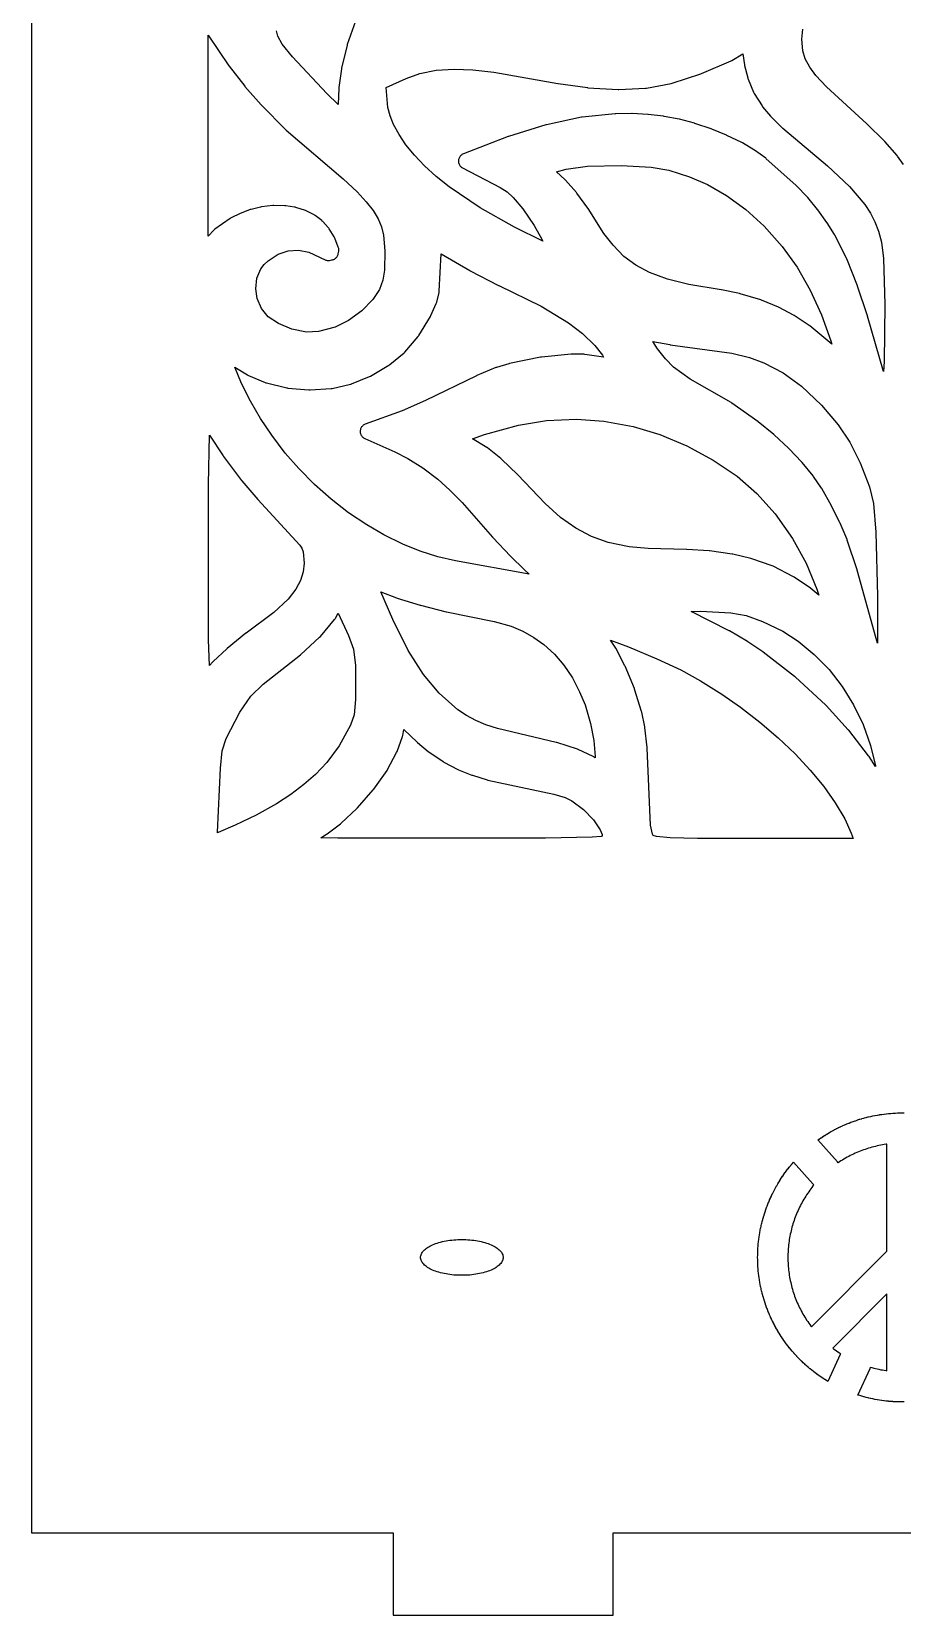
# Model space of a CAD drawing. Header units: millimetres. Extents: x 10 to 410, y 18 to 283.
# Drawn here: x 148 to 179.6, y 157 to 214.5 of the extents above; entities that cross this region are included whole.
import ezdxf

# ---------------------------------------------------------------- set-up
doc = ezdxf.new("R2010")
doc.units = ezdxf.units.MM
doc.layers.add('CUT', color=1, linetype='Continuous')

msp = doc.modelspace()

# ---------------------------------------------------------------- linework, layer by layer
at = {"layer": 'CUT'}
for points in [[(169.134, 283), (161.134, 283), (161.134, 280), (148, 280), (148, 160), (161.134, 160), (161.134, 157), (169.134, 157), (169.134, 160), (190.134, 160), (190.134, 157), (198.134, 157), (198.134, 160), (211.268, 160), (211.268, 280), (198.134, 280), (198.134, 283), (190.134, 283), (190.134, 280), (169.134, 280)], [(155.976, 208.07), (155.947, 208.061), (155.608, 207.936), (155.58, 207.924), (155.25, 207.761), (155.231, 207.75), (155.212, 207.738), (154.659, 207.345), (154.638, 207.33), (154.62, 207.312), (154.411, 207.097), (154.411, 214.402), (155.169, 213.284), (155.18, 213.269), (155.743, 212.546), (155.753, 212.534), (156.338, 211.863), (156.351, 211.849), (157.239, 210.965), (157.254, 210.95), (159.324, 209.182), (159.825, 208.709), (160.16, 208.349), (160.41, 208.025), (160.589, 207.725), (160.709, 207.432), (160.784, 207.128), (160.835, 206.563), (160.821, 205.858), (160.765, 205.498), (160.636, 205.162), (160.397, 204.796), (159.996, 204.38), (159.52, 204.029), (159.027, 203.786), (158.43, 203.639), (157.986, 203.608), (157.459, 203.722), (156.965, 203.919), (156.601, 204.17), (156.349, 204.471), (156.196, 204.83), (156.145, 205.181), (156.187, 205.568), (156.334, 205.904), (156.451, 206.063), (156.592, 206.205), (156.96, 206.443), (157.317, 206.559), (157.695, 206.585), (158.077, 206.51), (158.662, 206.239), (158.688, 206.228), (158.714, 206.221), (158.742, 206.216), (158.769, 206.213), (158.797, 206.214), (158.825, 206.217), (158.912, 206.231), (158.938, 206.236), (158.963, 206.244), (158.987, 206.255), (159.011, 206.267), (159.033, 206.282), (159.053, 206.299), (159.072, 206.317), (159.089, 206.338), (159.104, 206.359), (159.117, 206.382), (159.128, 206.407), (159.136, 206.432), (159.142, 206.458), (159.158, 206.548), (159.162, 206.574), (159.163, 206.6), (159.161, 206.625), (159.158, 206.651), (159.152, 206.676), (159.143, 206.7), (159.016, 207.025), (159.006, 207.047), (158.994, 207.068), (158.813, 207.365), (158.798, 207.388), (158.78, 207.409), (158.578, 207.63), (158.56, 207.647), (158.541, 207.664), (158.303, 207.843), (158.284, 207.857), (158.263, 207.868), (157.995, 208.008), (157.973, 208.018), (157.951, 208.026), (157.596, 208.139), (157.576, 208.145), (157.555, 208.149), (157.238, 208.2), (157.199, 208.204), (156.801, 208.212), (156.762, 208.21), (156.352, 208.16), (156.319, 208.154)], [(163.522, 209.742), (163.531, 209.716), (163.543, 209.69), (163.558, 209.667), (163.575, 209.644), (163.593, 209.624), (163.614, 209.605), (163.637, 209.589), (163.661, 209.575), (165.031, 208.864), (165.285, 208.701), (165.498, 208.505), (165.85, 208.084), (166.26, 207.485), (166.542, 206.992), (166.579, 206.917), (165.543, 207.424), (164.301, 208.125), (163.178, 208.888), (162.702, 209.269), (162.279, 209.652), (161.913, 210.033), (161.603, 210.412), (161.35, 210.785), (161.154, 211.154), (161.03, 211.469), (160.95, 211.773), (160.886, 212.491), (161.616, 212.829), (162.108, 213.001), (162.696, 213.121), (163.355, 213.167), (164.03, 213.144), (164.802, 213.058), (167.119, 212.638), (167.131, 212.636), (168.195, 212.492), (168.216, 212.49), (169.312, 212.425), (169.342, 212.425), (170.305, 212.472), (170.343, 212.476), (171.243, 212.645), (171.278, 212.654), (172.325, 212.995), (172.348, 213.004), (173.417, 213.463), (173.451, 213.48), (173.851, 213.721), (173.905, 213.325), (173.911, 213.296), (174.021, 212.844), (174.027, 212.823), (174.034, 212.803), (174.232, 212.327), (174.242, 212.305), (174.254, 212.284), (174.542, 211.83), (174.563, 211.8), (174.847, 211.46), (174.865, 211.44), (175.278, 211.032), (175.295, 211.017), (176.921, 209.652), (177.724, 208.897), (178.275, 208.25), (178.482, 207.932), (178.646, 207.612), (178.774, 207.281), (178.887, 206.88), (178.957, 206.288), (179.01, 204.617), (178.984, 202.549), (178.962, 202.175), (178.375, 204.189), (178.372, 204.198), (178.018, 205.281), (178.012, 205.298), (177.623, 206.279), (177.612, 206.302), (177.19, 207.135), (177.178, 207.156), (176.913, 207.583), (176.902, 207.599), (176.576, 208.05), (176.564, 208.066), (176.202, 208.497), (176.19, 208.51), (175.788, 208.933), (175.772, 208.948), (174.699, 209.909), (174.676, 209.928), (174.27, 210.222), (174.249, 210.236), (173.833, 210.483), (173.812, 210.495), (173.269, 210.759), (173.253, 210.766), (172.716, 210.988), (172.699, 210.994), (172.101, 211.195), (172.083, 211.201), (171.546, 211.341), (171.528, 211.345), (170.983, 211.448), (170.964, 211.451), (170.411, 211.518), (170.392, 211.52), (169.827, 211.55), (169.809, 211.551), (169.232, 211.545), (169.207, 211.543), (168.008, 211.421), (167.978, 211.416), (166.709, 211.146), (166.685, 211.139), (165.332, 210.721), (165.313, 210.714), (163.689, 210.084), (163.663, 210.073), (163.639, 210.059), (163.616, 210.043), (163.595, 210.024), (163.576, 210.004), (163.559, 209.982), (163.544, 209.958), (163.532, 209.933), (163.523, 209.907), (163.516, 209.88), (163.511, 209.852), (163.51, 209.825), (163.511, 209.797), (163.515, 209.769)], [(176.257, 203.852), (175.709, 204.214), (175.686, 204.228), (175.171, 204.501), (175.146, 204.512), (174.526, 204.769), (174.5, 204.778), (173.749, 205.004), (173.726, 205.01), (173.071, 205.149), (173.059, 205.152), (171.888, 205.345), (171.109, 205.534), (170.458, 205.772), (169.961, 206.038), (169.525, 206.364), (169.129, 206.764), (168.798, 207.191), (168.222, 208.102), (168.211, 208.118), (167.812, 208.659), (167.797, 208.677), (167.398, 209.132), (167.378, 209.153), (167.068, 209.439), (167.425, 209.533), (168.201, 209.634), (169.419, 209.668), (170.511, 209.604), (171.16, 209.492), (171.904, 209.257), (172.562, 208.968), (173.252, 208.574), (173.959, 208.06), (174.619, 207.462), (175.271, 206.726), (175.816, 205.967), (176.296, 205.138), (176.706, 204.245), (177.042, 203.291), (177.075, 203.175), (176.281, 203.834)], [(164.18, 202.033), (164.165, 202.026), (162.31, 201.126), (161.469, 200.749), (160.124, 200.265), (160.098, 200.254), (160.074, 200.241), (160.051, 200.226), (160.03, 200.208), (160.01, 200.188), (159.993, 200.167), (159.977, 200.144), (159.964, 200.119), (159.954, 200.093), (159.946, 200.067), (159.941, 200.039), (159.939, 200.012), (159.939, 199.984), (159.942, 199.956), (159.948, 199.929), (159.957, 199.903), (159.968, 199.877), (159.981, 199.853), (159.997, 199.83), (160.015, 199.809), (160.035, 199.79), (160.057, 199.773), (160.08, 199.758), (160.105, 199.746), (161.2, 199.26), (161.667, 199.023), (162.22, 198.679), (162.762, 198.266), (163.197, 197.875), (163.647, 197.421), (164.752, 196.161), (164.758, 196.154), (165.402, 195.467), (165.411, 195.458), (165.895, 194.987), (165.906, 194.976), (166.079, 194.825), (163.4, 195.306), (162.756, 195.454), (162.118, 195.656), (161.484, 195.911), (160.793, 196.25), (160.179, 196.607), (159.52, 197.051), (158.885, 197.544), (158.279, 198.082), (157.705, 198.661), (157.218, 199.218), (156.723, 199.863), (156.314, 200.472), (155.948, 201.102), (155.628, 201.749), (155.386, 202.334), (155.841, 202.056), (155.86, 202.045), (155.88, 202.036), (156.492, 201.781), (156.512, 201.773), (156.533, 201.767), (157.268, 201.587), (157.289, 201.582), (157.311, 201.58), (158.075, 201.513), (158.096, 201.512), (158.118, 201.512), (158.881, 201.563), (158.902, 201.565), (158.924, 201.569), (159.586, 201.719), (159.608, 201.725), (159.629, 201.733), (160.28, 201.996), (160.316, 202.014), (160.984, 202.405), (161.004, 202.417), (161.022, 202.431), (161.532, 202.855), (161.549, 202.872), (161.566, 202.889), (162.046, 203.455), (162.06, 203.473), (162.073, 203.492), (162.489, 204.183), (162.504, 204.211), (162.702, 204.647), (162.712, 204.67), (162.719, 204.695), (162.807, 205.047), (162.812, 205.073), (162.815, 205.101), (162.883, 206.458), (163.922, 205.849), (163.934, 205.843), (164.97, 205.303), (164.977, 205.3), (166.516, 204.55), (167.513, 203.951), (168.018, 203.564), (168.469, 203.124), (168.744, 202.769), (168.781, 202.706), (168.1, 202.803), (168.065, 202.806), (167.642, 202.815), (167.608, 202.813), (166.524, 202.703), (166.497, 202.699), (165.368, 202.472), (165.34, 202.465), (164.897, 202.329), (164.873, 202.32)], [(174.385, 200.37), (173.444, 201.036), (173.421, 201.05), (171.928, 201.907), (171.32, 202.344), (171.029, 202.637), (170.744, 203.002), (170.573, 203.265), (171.187, 203.156), (171.199, 203.154), (173.449, 202.849), (174.086, 202.692), (174.613, 202.496), (175.308, 202.13), (175.974, 201.647), (176.705, 200.961), (177.306, 200.249), (177.728, 199.614), (178.115, 198.861), (178.449, 197.986), (178.596, 197.382), (178.681, 196.347), (178.736, 194.016), (178.743, 192.312), (178.686, 192.48), (178.006, 194.96), (178.001, 194.974), (177.64, 196.06), (177.632, 196.081), (177.379, 196.676), (177.372, 196.692), (177.071, 197.291), (177.065, 197.302), (176.714, 197.926), (176.702, 197.947), (176.416, 198.366), (176.401, 198.385), (176.002, 198.872), (175.988, 198.888), (175.519, 199.38), (175.507, 199.392), (174.982, 199.878), (174.97, 199.889), (174.401, 200.357)], [(168.345, 196.187), (167.773, 196.487), (167.218, 196.881), (166.66, 197.382), (165.671, 198.429), (165.661, 198.44), (165.072, 198.999), (165.053, 199.015), (164.564, 199.404), (164.537, 199.423), (164.022, 199.74), (164.46, 199.892), (165.698, 200.234), (166.714, 200.397), (167.795, 200.448), (168.793, 200.382), (169.854, 200.186), (170.834, 199.889), (171.806, 199.48), (172.767, 198.959), (173.634, 198.378), (174.357, 197.747), (175.021, 197.008), (175.651, 196.12), (176.147, 195.223), (176.539, 194.28), (176.603, 194.062), (176.318, 194.293), (176.3, 194.306), (175.716, 194.706), (175.685, 194.724), (174.944, 195.106), (174.909, 195.121), (174.169, 195.381), (174.14, 195.39), (173.477, 195.544), (173.452, 195.548), (172.64, 195.662), (172.619, 195.664), (171.808, 195.718), (171.796, 195.718), (170.406, 195.749), (169.712, 195.815), (168.957, 195.97)], [(156.225, 197.527), (157.744, 195.874), (157.816, 195.759), (157.862, 195.633), (157.902, 195.22), (157.866, 194.907), (157.766, 194.593), (157.6, 194.278), (157.318, 193.907), (156.807, 193.425), (155.795, 192.68), (155.785, 192.672), (155.108, 192.125), (155.093, 192.112), (154.601, 191.649), (154.587, 191.636), (154.463, 191.502), (154.432, 192.428), (154.427, 198.074), (154.46, 199.865), (154.956, 199.112), (154.967, 199.096), (155.632, 198.225), (155.641, 198.214), (156.218, 197.535)], [(165.851, 192.746), (166.246, 192.524), (166.612, 192.262), (166.997, 191.911), (167.343, 191.508), (167.65, 191.053), (167.915, 190.547), (168.111, 190.067), (168.315, 189.389), (168.433, 188.78), (168.481, 188.2), (168.475, 188.147), (168.457, 188.161), (168.432, 188.178), (168.406, 188.192), (167.865, 188.445), (167.833, 188.458), (167.09, 188.701), (167.067, 188.707), (164.931, 189.208), (164.505, 189.346), (164.137, 189.5), (163.805, 189.68), (163.493, 189.891), (162.806, 190.491), (162.241, 191.169), (161.686, 192.051), (161.123, 193.171), (160.691, 194.178), (161.259, 193.958), (161.278, 193.952), (162.116, 193.692), (162.131, 193.688), (163.065, 193.455), (163.077, 193.452), (164.814, 193.097), (165.43, 192.925)], [(157.891, 187.177), (157.417, 186.82), (156.892, 186.476), (156.16, 186.065), (155.394, 185.696), (154.782, 185.435), (154.758, 185.428), (154.756, 185.444), (154.858, 187.773), (154.928, 188.405), (155.067, 188.846), (155.565, 189.803), (155.968, 190.385), (156.409, 190.819), (157.766, 191.892), (157.78, 191.904), (158.465, 192.525), (158.492, 192.553), (159.007, 193.167), (159.025, 193.191), (159.04, 193.216), (159.139, 193.402), (159.519, 192.594), (159.694, 192.099), (159.767, 191.5), (159.771, 190.265), (159.716, 189.709), (159.589, 189.333), (159.181, 188.585), (158.725, 187.979), (158.312, 187.548)], [(174.56, 193.102), (175.293, 192.747), (175.859, 192.383), (176.443, 191.905), (176.977, 191.356), (177.456, 190.743), (177.871, 190.073), (178.218, 189.355), (178.489, 188.597), (178.662, 187.855), (178.665, 187.829), (178.435, 188.198), (178.418, 188.222), (177.693, 189.149), (177.679, 189.166), (176.873, 190.046), (176.857, 190.062), (175.746, 191.088), (175.728, 191.103), (174.589, 191.987), (174.572, 191.999), (174.021, 192.364), (174.009, 192.371), (173.359, 192.755), (173.345, 192.763), (171.968, 193.468), (172.311, 193.471), (173.404, 193.42), (173.97, 193.32)], [(169.559, 191.495), (169.225, 192.137), (169.21, 192.163), (169.039, 192.419), (169.69, 192.176), (170.716, 191.747), (171.587, 191.34), (172.302, 190.943), (173.081, 190.458), (173.759, 189.988), (174.468, 189.444), (175.131, 188.876), (175.743, 188.293), (176.297, 187.699), (176.786, 187.103), (177.205, 186.51), (177.548, 185.928), (177.788, 185.416), (177.858, 185.215), (172.2, 185.222), (171.207, 185.245), (170.706, 185.29), (170.584, 185.331), (170.557, 185.37), (170.494, 185.696), (170.368, 188.5), (170.366, 188.517), (170.289, 189.251), (170.285, 189.279), (170.175, 189.806), (170.168, 189.833), (169.911, 190.644), (169.903, 190.666), (169.569, 191.473)], [(161.281, 188.381), (161.476, 188.918), (161.482, 188.94), (161.487, 188.961), (161.528, 189.171), (162.007, 188.716), (162.019, 188.704), (162.405, 188.381), (162.428, 188.363), (162.953, 188.009), (162.98, 187.993), (163.488, 187.729), (163.513, 187.717), (164, 187.521), (164.021, 187.513), (164.559, 187.345), (164.584, 187.338), (166.979, 186.826), (167.383, 186.707), (167.626, 186.586), (168.058, 186.27), (168.418, 185.898), (168.663, 185.527), (168.729, 185.36), (168.738, 185.304), (168.702, 185.295), (168.365, 185.264), (166.672, 185.224), (159.132, 185.229), (158.511, 185.242), (158.719, 185.376), (158.735, 185.388), (159.223, 185.755), (159.244, 185.773), (159.823, 186.307), (159.844, 186.328), (160.417, 186.981), (160.436, 187.005), (160.916, 187.692), (160.934, 187.721), (161.265, 188.345)], [(164.99, 169.722), (164.957, 169.694), (164.921, 169.666), (164.881, 169.639), (164.839, 169.613), (164.793, 169.588), (164.745, 169.563), (164.695, 169.54), (164.641, 169.518), (164.586, 169.498), (164.528, 169.478), (164.467, 169.46), (164.405, 169.442), (164.341, 169.427), (164.275, 169.412), (164.208, 169.399), (164.139, 169.388), (164.069, 169.378), (163.998, 169.369), (163.927, 169.362), (163.854, 169.357), (163.781, 169.353), (163.708, 169.351), (163.634, 169.35), (163.56, 169.351), (163.487, 169.353), (163.414, 169.357), (163.341, 169.362), (163.27, 169.369), (163.199, 169.378), (163.129, 169.388), (163.06, 169.399), (162.993, 169.412), (162.927, 169.427), (162.863, 169.442), (162.801, 169.46), (162.74, 169.478), (162.682, 169.498), (162.627, 169.518), (162.573, 169.54), (162.523, 169.563), (162.474, 169.588), (162.429, 169.613), (162.387, 169.639), (162.347, 169.666), (162.311, 169.694), (162.278, 169.722), (162.248, 169.751), (162.222, 169.781), (162.199, 169.811), (162.179, 169.842), (162.163, 169.873), (162.15, 169.905), (162.141, 169.936), (162.136, 169.968), (162.134, 170), (162.136, 170.032), (162.141, 170.064), (162.15, 170.095), (162.163, 170.127), (162.179, 170.158), (162.199, 170.189), (162.222, 170.219), (162.248, 170.249), (162.278, 170.278), (162.311, 170.306), (162.347, 170.334), (162.387, 170.361), (162.429, 170.387), (162.474, 170.412), (162.523, 170.437), (162.573, 170.46), (162.627, 170.482), (162.682, 170.502), (162.74, 170.522), (162.801, 170.54), (162.863, 170.558), (162.927, 170.573), (162.993, 170.588), (163.06, 170.601), (163.129, 170.612), (163.199, 170.622), (163.27, 170.631), (163.341, 170.638), (163.414, 170.643), (163.487, 170.647), (163.56, 170.649), (163.634, 170.65), (163.708, 170.649), (163.781, 170.647), (163.854, 170.643), (163.927, 170.638), (163.998, 170.631), (164.069, 170.622), (164.139, 170.612), (164.208, 170.601), (164.275, 170.588), (164.341, 170.573), (164.405, 170.558), (164.467, 170.54), (164.528, 170.522), (164.586, 170.502), (164.641, 170.482), (164.695, 170.46), (164.745, 170.437), (164.793, 170.412), (164.839, 170.387), (164.881, 170.361), (164.921, 170.334), (164.957, 170.306), (164.99, 170.278), (165.02, 170.249), (165.046, 170.219), (165.069, 170.189), (165.089, 170.158), (165.105, 170.127), (165.118, 170.095), (165.127, 170.064), (165.132, 170.032), (165.134, 170), (165.132, 169.968), (165.127, 169.936), (165.118, 169.905), (165.105, 169.873), (165.089, 169.842), (165.069, 169.811), (165.046, 169.781), (165.02, 169.751)]]:
    msp.add_lwpolyline(points, close=True, dxfattribs=at)
for points in [[(159.769, 214.908), (159.472, 214.064), (159.464, 214.037), (159.261, 213.199), (159.256, 213.17), (159.166, 212.493), (159.164, 212.469), (159.136, 211.884), (158.733, 212.276), (157.475, 213.606), (157.108, 214.065), (156.942, 214.359), (156.898, 214.559)], [(179.68, 209.704), (179.467, 210.005), (179.449, 210.028), (179.001, 210.539), (178.987, 210.554), (178.362, 211.169), (178.355, 211.176), (176.888, 212.526), (176.503, 212.938), (176.277, 213.233), (176.111, 213.537), (176.023, 213.826), (175.987, 214.255), (176.022, 214.614)], [(179.712, 164.751), (179.638, 164.75), (179.636, 164.75), (179.632, 164.75), (179.63, 164.75), (179.556, 164.751), (179.552, 164.751), (179.548, 164.751), (179.547, 164.751), (179.474, 164.752), (179.469, 164.753), (179.465, 164.753), (179.391, 164.756), (179.385, 164.756), (179.381, 164.756), (179.309, 164.76), (179.306, 164.76), (179.302, 164.761), (179.3, 164.761), (179.226, 164.766), (179.223, 164.766), (179.218, 164.767), (179.218, 164.767), (179.144, 164.773), (179.14, 164.773), (179.136, 164.774), (179.062, 164.781), (179.055, 164.782), (179.052, 164.782), (178.981, 164.791), (178.977, 164.791), (178.973, 164.792), (178.971, 164.792), (178.899, 164.802), (178.895, 164.802), (178.89, 164.803), (178.817, 164.814), (178.816, 164.814), (178.812, 164.815), (178.808, 164.815), (178.735, 164.828), (178.735, 164.828), (178.73, 164.828), (178.727, 164.829), (178.655, 164.842), (178.651, 164.843), (178.647, 164.844), (178.646, 164.844), (178.574, 164.858), (178.569, 164.859), (178.565, 164.86), (178.493, 164.875), (178.492, 164.876), (178.488, 164.877), (178.485, 164.877), (178.413, 164.894), (178.41, 164.895), (178.405, 164.896), (178.404, 164.896), (178.333, 164.914), (178.33, 164.915), (178.325, 164.916), (178.324, 164.916), (178.253, 164.935), (178.249, 164.936), (178.244, 164.937), (178.173, 164.957), (178.172, 164.958), (178.167, 164.959), (178.165, 164.96), (178.095, 164.981), (178.092, 164.982), (178.086, 164.983), (178.027, 165.002), (178.471, 165.967), (178.489, 166.011), (178.539, 165.997), (178.602, 165.98), (178.665, 165.965), (178.729, 165.95), (178.793, 165.936), (178.856, 165.923), (178.92, 165.912), (178.985, 165.901), (179.049, 165.891), (179.084, 165.887), (179.084, 168.672), (177.114, 166.703), (177.142, 166.681), (177.195, 166.643), (177.248, 166.605), (177.301, 166.568), (177.356, 166.531), (177.399, 166.503), (177.381, 166.469), (176.934, 165.498), (176.895, 165.521), (176.891, 165.524), (176.887, 165.526), (176.825, 165.565), (176.822, 165.567), (176.818, 165.569), (176.817, 165.57), (176.755, 165.61), (176.752, 165.612), (176.748, 165.614), (176.687, 165.655), (176.683, 165.658), (176.679, 165.66), (176.619, 165.702), (176.615, 165.705), (176.612, 165.707), (176.552, 165.75), (176.551, 165.75), (176.547, 165.753), (176.544, 165.755), (176.485, 165.799), (176.482, 165.802), (176.478, 165.804), (176.42, 165.849), (176.417, 165.851), (176.413, 165.854), (176.413, 165.854), (176.355, 165.9), (176.352, 165.903), (176.348, 165.905), (176.291, 165.952), (176.288, 165.955), (176.284, 165.958), (176.228, 166.005), (176.225, 166.007), (176.222, 166.01), (176.221, 166.011), (176.165, 166.059), (176.163, 166.061), (176.16, 166.064), (176.159, 166.065), (176.104, 166.114), (176.101, 166.116), (176.097, 166.12), (176.044, 166.17), (176.041, 166.172), (176.037, 166.176), (175.984, 166.227), (175.982, 166.228), (175.979, 166.232), (175.977, 166.233), (175.925, 166.285), (175.923, 166.286), (175.92, 166.289), (175.919, 166.291), (175.867, 166.343), (175.865, 166.345), (175.861, 166.35), (175.811, 166.402), (175.808, 166.405), (175.804, 166.409), (175.754, 166.464), (175.753, 166.465), (175.75, 166.468), (175.748, 166.47), (175.699, 166.525), (175.698, 166.526), (175.695, 166.529), (175.693, 166.531), (175.645, 166.587), (175.644, 166.588), (175.641, 166.591), (175.639, 166.594), (175.592, 166.65), (175.591, 166.651), (175.588, 166.655), (175.586, 166.657), (175.539, 166.714), (175.539, 166.715), (175.536, 166.719), (175.534, 166.721), (175.488, 166.779), (175.488, 166.779), (175.485, 166.783), (175.483, 166.786), (175.438, 166.844), (175.435, 166.848), (175.433, 166.851), (175.389, 166.911), (175.386, 166.915), (175.384, 166.918), (175.341, 166.978), (175.341, 166.978), (175.338, 166.982), (175.336, 166.985), (175.294, 167.045), (175.292, 167.049), (175.289, 167.053), (175.248, 167.114), (175.244, 167.12), (175.243, 167.123), (175.204, 167.183), (175.202, 167.186), (175.199, 167.19), (175.16, 167.253), (175.158, 167.257), (175.155, 167.261), (175.117, 167.324), (175.117, 167.324), (175.115, 167.328), (175.113, 167.331), (175.076, 167.395), (175.074, 167.398), (175.072, 167.403), (175.036, 167.467), (175.033, 167.471), (175.031, 167.475), (174.996, 167.54), (174.996, 167.54), (174.994, 167.544), (174.992, 167.547), (174.958, 167.613), (174.956, 167.616), (174.954, 167.62), (174.921, 167.686), (174.919, 167.691), (174.917, 167.694), (174.886, 167.759), (174.885, 167.761), (174.882, 167.769), (174.851, 167.836), (174.849, 167.839), (174.847, 167.843), (174.818, 167.911), (174.815, 167.916), (174.814, 167.919), (174.785, 167.987), (174.784, 167.99), (174.782, 167.994), (174.782, 167.995), (174.754, 168.063), (174.753, 168.067), (174.751, 168.071), (174.724, 168.14), (174.723, 168.145), (174.721, 168.148), (174.696, 168.218), (174.695, 168.219), (174.694, 168.223), (174.693, 168.226), (174.668, 168.295), (174.668, 168.298), (174.666, 168.302), (174.666, 168.303), (174.642, 168.374), (174.641, 168.378), (174.639, 168.382), (174.617, 168.452), (174.617, 168.455), (174.615, 168.459), (174.615, 168.461), (174.594, 168.531), (174.593, 168.533), (174.592, 168.538), (174.591, 168.539), (174.571, 168.61), (174.57, 168.614), (174.569, 168.618), (174.569, 168.619), (174.55, 168.69), (174.549, 168.694), (174.548, 168.699), (174.53, 168.77), (174.53, 168.772), (174.528, 168.777), (174.528, 168.779), (174.511, 168.85), (174.511, 168.854), (174.51, 168.858), (174.51, 168.859), (174.494, 168.931), (174.493, 168.936), (174.492, 168.94), (174.478, 169.012), (174.478, 169.013), (174.477, 169.017), (174.476, 169.02), (174.463, 169.093), (174.462, 169.096), (174.462, 169.101), (174.461, 169.102), (174.449, 169.175), (174.449, 169.179), (174.448, 169.183), (174.437, 169.256), (174.436, 169.26), (174.436, 169.265), (174.426, 169.338), (174.426, 169.339), (174.425, 169.344), (174.425, 169.346), (174.416, 169.42), (174.416, 169.423), (174.415, 169.427), (174.415, 169.428), (174.408, 169.502), (174.407, 169.506), (174.407, 169.51), (174.401, 169.584), (174.401, 169.584), (174.4, 169.589), (174.4, 169.592), (174.395, 169.666), (174.395, 169.668), (174.394, 169.672), (174.394, 169.675), (174.39, 169.748), (174.39, 169.751), (174.39, 169.756), (174.39, 169.757), (174.387, 169.831), (174.387, 169.835), (174.386, 169.84), (174.385, 169.913), (174.385, 169.919), (174.385, 169.923), (174.384, 169.996), (174.384, 169.998), (174.384, 170.002), (174.384, 170.004), (174.385, 170.077), (174.385, 170.081), (174.385, 170.087), (174.386, 170.16), (174.387, 170.165), (174.387, 170.169), (174.39, 170.243), (174.39, 170.244), (174.39, 170.249), (174.39, 170.252), (174.394, 170.325), (174.394, 170.328), (174.395, 170.332), (174.395, 170.334), (174.4, 170.408), (174.4, 170.411), (174.401, 170.416), (174.401, 170.416), (174.407, 170.49), (174.407, 170.494), (174.408, 170.498), (174.415, 170.572), (174.415, 170.573), (174.416, 170.577), (174.416, 170.58), (174.425, 170.654), (174.425, 170.656), (174.426, 170.661), (174.426, 170.662), (174.436, 170.735), (174.436, 170.74), (174.437, 170.744), (174.448, 170.817), (174.449, 170.821), (174.449, 170.825), (174.461, 170.898), (174.462, 170.899), (174.462, 170.904), (174.463, 170.907), (174.476, 170.98), (174.477, 170.983), (174.478, 170.987), (174.478, 170.988), (174.492, 171.06), (174.493, 171.064), (174.494, 171.069), (174.51, 171.141), (174.51, 171.142), (174.511, 171.146), (174.511, 171.15), (174.528, 171.221), (174.528, 171.223), (174.53, 171.228), (174.53, 171.23), (174.548, 171.301), (174.549, 171.306), (174.55, 171.31), (174.569, 171.381), (174.569, 171.382), (174.57, 171.386), (174.571, 171.39), (174.591, 171.461), (174.592, 171.462), (174.593, 171.467), (174.594, 171.469), (174.615, 171.539), (174.615, 171.541), (174.617, 171.545), (174.617, 171.548), (174.639, 171.618), (174.641, 171.622), (174.642, 171.626), (174.666, 171.697), (174.666, 171.698), (174.668, 171.702), (174.668, 171.705), (174.693, 171.774), (174.694, 171.777), (174.695, 171.781), (174.696, 171.782), (174.721, 171.852), (174.723, 171.855), (174.724, 171.86), (174.751, 171.929), (174.753, 171.933), (174.754, 171.937), (174.782, 172.005), (174.782, 172.006), (174.784, 172.01), (174.785, 172.013), (174.814, 172.081), (174.815, 172.084), (174.818, 172.089), (174.847, 172.157), (174.849, 172.161), (174.851, 172.164), (174.882, 172.231), (174.885, 172.239), (174.886, 172.241), (174.917, 172.306), (174.919, 172.309), (174.921, 172.314), (174.954, 172.38), (174.956, 172.384), (174.958, 172.387), (174.992, 172.453), (174.994, 172.456), (174.996, 172.46), (174.996, 172.46), (175.031, 172.525), (175.033, 172.529), (175.036, 172.533), (175.072, 172.598), (175.074, 172.602), (175.076, 172.605), (175.113, 172.669), (175.115, 172.672), (175.117, 172.676), (175.117, 172.676), (175.155, 172.739), (175.158, 172.743), (175.16, 172.747), (175.199, 172.81), (175.202, 172.814), (175.204, 172.817), (175.243, 172.877), (175.244, 172.88), (175.248, 172.886), (175.289, 172.947), (175.292, 172.951), (175.294, 172.955), (175.336, 173.015), (175.338, 173.018), (175.341, 173.022), (175.341, 173.022), (175.384, 173.082), (175.386, 173.085), (175.389, 173.089), (175.433, 173.149), (175.435, 173.152), (175.438, 173.156), (175.483, 173.214), (175.485, 173.217), (175.488, 173.221), (175.488, 173.221), (175.534, 173.279), (175.536, 173.281), (175.539, 173.285), (175.539, 173.286), (175.586, 173.343), (175.588, 173.345), (175.591, 173.349), (175.592, 173.35), (175.639, 173.406), (175.641, 173.409), (175.644, 173.412), (175.645, 173.413), (175.685, 173.46), (176.394, 172.669), (176.428, 172.635), (176.395, 172.595), (176.355, 172.544), (176.315, 172.492), (176.276, 172.439), (176.239, 172.386), (176.202, 172.333), (176.165, 172.278), (176.13, 172.224), (176.096, 172.168), (176.062, 172.113), (176.029, 172.056), (175.997, 171.999), (175.966, 171.942), (175.936, 171.884), (175.907, 171.826), (175.879, 171.767), (175.852, 171.708), (175.825, 171.648), (175.8, 171.588), (175.775, 171.528), (175.752, 171.467), (175.729, 171.406), (175.708, 171.344), (175.687, 171.282), (175.667, 171.22), (175.649, 171.158), (175.631, 171.095), (175.614, 171.032), (175.599, 170.969), (175.584, 170.905), (175.57, 170.842), (175.557, 170.778), (175.546, 170.714), (175.535, 170.649), (175.525, 170.585), (175.517, 170.52), (175.509, 170.455), (175.502, 170.39), (175.497, 170.326), (175.492, 170.261), (175.489, 170.196), (175.486, 170.13), (175.484, 170.065), (175.484, 170), (175.484, 169.935), (175.486, 169.87), (175.489, 169.804), (175.492, 169.739), (175.497, 169.674), (175.502, 169.61), (175.509, 169.545), (175.517, 169.48), (175.525, 169.415), (175.535, 169.351), (175.546, 169.286), (175.557, 169.222), (175.57, 169.158), (175.584, 169.095), (175.599, 169.031), (175.614, 168.968), (175.631, 168.905), (175.649, 168.842), (175.667, 168.78), (175.687, 168.718), (175.708, 168.656), (175.729, 168.594), (175.752, 168.533), (175.775, 168.472), (175.8, 168.412), (175.825, 168.352), (175.852, 168.292), (175.879, 168.233), (175.907, 168.174), (175.936, 168.116), (175.966, 168.058), (175.997, 168.001), (176.029, 167.944), (176.062, 167.887), (176.096, 167.832), (176.13, 167.776), (176.165, 167.722), (176.202, 167.667), (176.239, 167.614), (176.276, 167.561), (176.315, 167.508), (176.337, 167.48), (179.084, 170.228), (179.084, 174.113), (179.049, 174.109), (178.985, 174.099), (178.92, 174.088), (178.856, 174.077), (178.793, 174.064), (178.729, 174.05), (178.665, 174.035), (178.602, 174.02), (178.539, 174.003), (178.476, 173.985), (178.414, 173.967), (178.352, 173.947), (178.29, 173.926), (178.228, 173.905), (178.167, 173.882), (178.106, 173.859), (178.046, 173.834), (177.986, 173.809), (177.926, 173.782), (177.867, 173.755), (177.808, 173.727), (177.75, 173.698), (177.692, 173.668), (177.635, 173.637), (177.578, 173.605), (177.521, 173.572), (177.466, 173.538), (177.41, 173.504), (177.356, 173.469), (177.312, 173.44), (177.288, 173.47), (176.574, 174.266), (176.612, 174.293), (176.615, 174.295), (176.619, 174.298), (176.679, 174.34), (176.683, 174.342), (176.687, 174.345), (176.748, 174.386), (176.752, 174.388), (176.755, 174.39), (176.817, 174.43), (176.818, 174.431), (176.822, 174.433), (176.825, 174.435), (176.887, 174.474), (176.891, 174.476), (176.895, 174.479), (176.958, 174.517), (176.96, 174.518), (176.965, 174.521), (176.965, 174.521), (177.029, 174.558), (177.032, 174.56), (177.036, 174.562), (177.101, 174.598), (177.103, 174.6), (177.107, 174.602), (177.109, 174.603), (177.174, 174.638), (177.176, 174.639), (177.18, 174.641), (177.181, 174.642), (177.246, 174.676), (177.25, 174.678), (177.254, 174.68), (177.32, 174.713), (177.325, 174.715), (177.328, 174.717), (177.395, 174.749), (177.396, 174.749), (177.4, 174.751), (177.403, 174.752), (177.469, 174.783), (177.473, 174.785), (177.478, 174.787), (177.545, 174.816), (177.549, 174.818), (177.553, 174.82), (177.621, 174.849), (177.622, 174.849), (177.626, 174.851), (177.629, 174.852), (177.697, 174.88), (177.699, 174.88), (177.704, 174.882), (177.705, 174.883), (177.774, 174.91), (177.779, 174.911), (177.783, 174.913), (177.851, 174.938), (177.853, 174.939), (177.857, 174.94), (177.86, 174.941), (177.929, 174.966), (177.932, 174.966), (177.936, 174.968), (177.938, 174.968), (178.007, 174.991), (178.01, 174.993), (178.016, 174.994), (178.086, 175.017), (178.092, 175.018), (178.095, 175.019), (178.165, 175.04), (178.167, 175.041), (178.172, 175.042), (178.173, 175.043), (178.244, 175.063), (178.249, 175.064), (178.253, 175.065), (178.324, 175.084), (178.325, 175.084), (178.33, 175.085), (178.333, 175.086), (178.404, 175.104), (178.405, 175.104), (178.41, 175.105), (178.413, 175.106), (178.485, 175.123), (178.488, 175.123), (178.492, 175.124), (178.493, 175.125), (178.565, 175.14), (178.569, 175.141), (178.574, 175.142), (178.646, 175.156), (178.647, 175.156), (178.651, 175.157), (178.655, 175.158), (178.727, 175.171), (178.73, 175.172), (178.735, 175.172), (178.735, 175.172), (178.808, 175.185), (178.812, 175.185), (178.816, 175.186), (178.817, 175.186), (178.89, 175.197), (178.895, 175.198), (178.899, 175.198), (178.971, 175.208), (178.973, 175.208), (178.977, 175.209), (178.981, 175.209), (179.052, 175.218), (179.055, 175.218), (179.062, 175.219), (179.136, 175.226), (179.14, 175.227), (179.144, 175.227), (179.218, 175.233), (179.218, 175.233), (179.223, 175.234), (179.226, 175.234), (179.3, 175.239), (179.302, 175.239), (179.306, 175.24), (179.309, 175.24), (179.381, 175.244), (179.385, 175.244), (179.391, 175.244), (179.465, 175.247), (179.469, 175.247), (179.474, 175.248), (179.547, 175.249), (179.548, 175.249), (179.552, 175.249), (179.556, 175.249), (179.63, 175.25), (179.632, 175.25), (179.636, 175.25), (179.638, 175.25), (179.712, 175.249)]]:
    msp.add_lwpolyline(points, dxfattribs=at)

doc.saveas('drawing.dxf')
